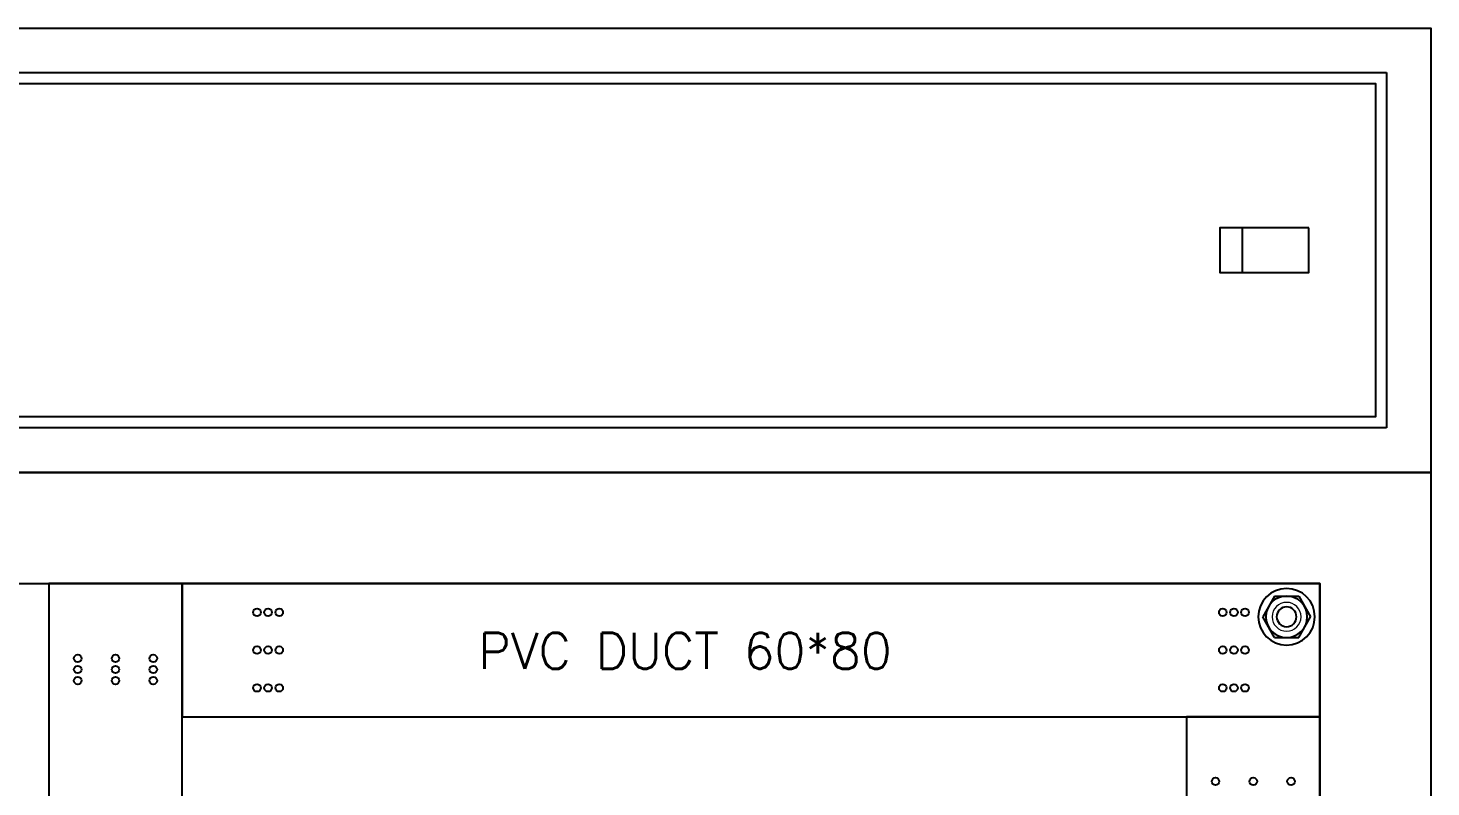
# Model space of a CAD drawing. Header units: millimetres. Extents: x 60229 to 91621, y 21923 to 36546.
# Drawn here: x 69493 to 70124, y 30215 to 30557 of the extents above; entities that cross this region are included whole.
import ezdxf
from ezdxf.enums import TextEntityAlignment as Align

# ---------------------------------------------------------------- set-up
doc = ezdxf.new("R2010")
doc.units = ezdxf.units.MM
doc.layers.add('속판', color=3, linetype='Continuous')
doc.styles.add('ROMANS', font='romans.shx', dxfattribs={"bigfont": 'fhg.shx'})

# ---------------------------------------------------------------- blocks, each defined once
blk = doc.blocks.new('A$C24630F88')
at = {"color": 163}
for p, q in [((7.25, 22.08), (2, 12.75)), ((18.25, 22.08), (7.25, 22.08)), ((18.25, 22.08), (23.5, 12.75)), ((7.25, 3.42), (2, 12.75)), ((18.25, 3.42), (23.5, 12.75)), ((18.25, 3.42), (7.25, 3.42))]:
    blk.add_line(p, q, dxfattribs=at)
at = {"color": 252}
blk.add_circle((12.75, 12.75), 12.75, dxfattribs=at)
at = {"color": 163}
blk.add_circle((12.75, 12.75), 9.33, dxfattribs=at)
at = {"color": 153}
blk.add_circle((12.75, 12.75), 4.47, dxfattribs=at)
at = {"layer": '속판', "color": 54, "lineweight": 0}
blk.add_circle((12.75, 12.75), 6.5, dxfattribs=at)

msp = doc.modelspace()

# ---------------------------------------------------------------- linework, layer by layer
at = {"color": 8, "lineweight": -2}
for p, q in [((69244.42, 30536.64), (70104.42, 30536.64)), ((70104.42, 30536.64), (70104.42, 30376.64)), ((70039.42, 30466.64), (70039.42, 30446.64)), ((70104.42, 30376.64), (69244.42, 30376.64))]:
    msp.add_line(p, q, dxfattribs=at)
at = {"color": 253, "linetype": 'Continuous', "lineweight": -2}
for points in [[(69224.42, 30556.64), (70124.42, 30556.64), (70124.42, 30356.64), (69224.42, 30356.64)], [(69224.42, 30356.64), (70124.42, 30356.64), (70124.42, 28956.64), (69224.42, 28956.64)]]:
    msp.add_lwpolyline(points, close=True, dxfattribs=at)
at = {"color": 4, "lineweight": -2}
msp.add_lwpolyline([(69249.42, 30531.64), (70099.42, 30531.64), (70099.42, 30381.64), (69249.42, 30381.64)], close=True, dxfattribs=at)
at = {"lineweight": -2}
msp.add_lwpolyline([(70069.42, 30466.64), (70029.42, 30466.64), (70029.42, 30446.64), (70069.42, 30446.64), (70069.42, 30466.64)], dxfattribs=at)
at = {"color": 253, "lineweight": -2}
for points in [[(69562.14, 29680.19), (69562.14, 30306.64), (69502.14, 30306.64), (69502.14, 29680.19)], [(69562.14, 30246.64), (70074.42, 30246.64), (70074.42, 30306.64), (69562.14, 30306.64)], [(70074.42, 29209.87), (70074.42, 30246.64), (70014.42, 30246.64), (70014.42, 29209.87)]]:
    msp.add_lwpolyline(points, close=True, dxfattribs=at)
at = {"layer": '속판', "color": 54, "lineweight": -2}
msp.add_lwpolyline([(69274.42, 30306.64), (70074.42, 30306.64), (70074.42, 29006.64), (69274.42, 29006.64)], close=True, dxfattribs=at)
at = {"layer": '속판', "color": 3, "lineweight": -2}
for centre in [(69595.86, 30293.64), (69600.86, 30293.64), (69605.86, 30293.64), (70030.7, 30293.64), (70035.7, 30293.64), (70040.7, 30293.64), (69515.14, 30272.91), (69532.14, 30272.91), (69549.14, 30272.91), (69595.86, 30276.64), (69600.86, 30276.64), (69605.86, 30276.64), (70030.7, 30276.64), (70035.7, 30276.64), (70040.7, 30276.64), (69515.14, 30267.91), (69532.14, 30267.91), (69549.14, 30267.91), (69515.14, 30262.91), (69532.14, 30262.91), (69549.14, 30262.91), (69595.86, 30259.64), (69600.86, 30259.64), (69605.86, 30259.64), (70030.7, 30259.64), (70035.7, 30259.64), (70040.7, 30259.64), (70027.42, 30217.54), (70044.42, 30217.54), (70061.42, 30217.54)]:
    msp.add_circle(centre, 1.7, dxfattribs=at)

# ---------------------------------------------------------------- block references
at = {"color": 250, "lineweight": -2, "xscale": -1}
msp.add_blockref('A$C24630F88', (70072.17, 30278.89), dxfattribs=at)

# ---------------------------------------------------------------- texts
at = {"color": 7, "lineweight": -2, "style": 'ROMANS'}
msp.add_text('PVC DUCT 60*80', height=16.2, dxfattribs=at).set_placement((69788.59, 30268.18), align=Align.CENTER)

doc.saveas('drawing.dxf')
